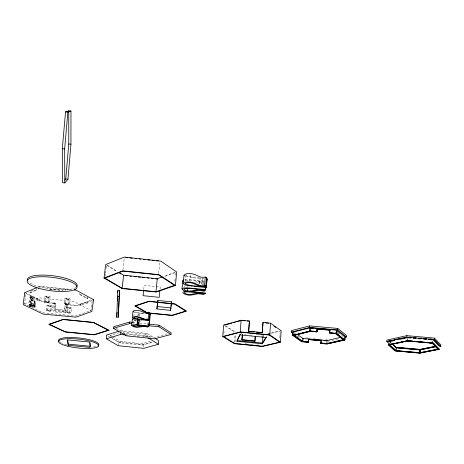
<?xml version="1.0" encoding="UTF-8"?>
<svg xmlns="http://www.w3.org/2000/svg" width="464" height="464" viewBox="0 0 464 464"><rect width="100%" height="100%" fill="white"/><g stroke="black" fill="none" stroke-linecap="round" stroke-linejoin="round"><path stroke-width="0.35" stroke-dasharray="2.32 1.74" d="M143.753 347.13L143.77 344.688L152.83 342.113M147.401 337.079L145.017 335.571L145.029 334.074L122.513 331.69M147.262 337.224L147.279 333.419L120.768 330.612M186.29 274.804L185.942 275.494L186.296 275.836L188.088 276.451L200.958 278.04M432.094 341.956L432.1 340.738M432.767 342.426L432.773 341.208M110.855 337.293L120.321 342.867L142.094 345.135L142.1 343.685L151.096 341.11M407.375 340.176L407.386 338.958M407.612 339.787L407.63 338.569M118.245 345.703L118.291 342.032L111.43 337.995M120.321 342.867L120.338 341.411L112.653 336.864M110.27 336.452L110.287 335.466L119.115 332.74M279.827 337.804L280.14 332.827M262.908 336.406L263.007 335.014M263.239 336.632L263.337 335.234M338.279 333.558L338.366 332.259M234.471 342.264L235.062 334.544M235.004 342.084L235.59 334.399M137.976 316.239L138.168 313.815L138.997 313.89M139.565 316.025L139.734 313.948L139.484 316.019M223.88 333.686L224.164 330.119M199.659 283.893L200.216 277.6M201.654 284.513L201.898 281.758L199.213 281.48L194.787 282.089M202.321 284.879L202.867 278.586M203.331 285.087L203.51 283.028L202.936 282.779A8.92 2.558 5.1 0 0 202.275 282.524L199.816 282.048L196.614 282.466M198.969 284.235L199.213 281.48M189.77 281.143L190.408 274.091M185.362 281.468L185.942 275.146M187.85 286.949L188.042 284.896M184.057 287.117L184.185 285.743M174.87 281.12L175.143 278.307M175.415 275.5L175.752 271.985L163.873 276.318M158.653 273.418L159.9 261.157M160.045 289.113L160.254 287.059L156.055 286.624M147.221 325.003L147.569 321.61M126.388 335.826L126.55 334.3L154.68 337.287L168.403 333.639M143.73 289.513L144.165 285.401L155.359 286.555M133.87 316.373L134.316 312.191M133.284 323.536L133.731 319.354M122.943 269.752L124.259 258.077M137.93 315.909L138.168 313.815M105.247 276.016L105.496 273.899M105.577 273.192L105.827 271.075M106.163 268.25L106.494 265.425M31.732 307.394L43.077 312.835L75.446 316.025L90.961 310.549L92.208 300.347M87.528 298.775L87.725 297.163L86.461 297.772L79.344 293.909L79.524 294.437L87.528 298.775L86.461 297.772M87.853 302.864L88.05 301.269L80.452 304.378L80.69 305.486L87.853 302.864L86.814 302.035M79.524 294.437L79.657 293.352M80.69 305.486L80.887 303.914L80.452 304.378M67.831 304.552L67.135 309.964A3.329 3.155 -10.2 0 1 63.429 312.782L55.5 311.994A3.335 3.155 -11 0 1 52.612 308.514L53.331 303.091L54.503 302.893L55.808 303.34L55.088 308.763A0.835 0.789 -11 0 0 55.808 309.627L63.736 310.422A0.829 0.789 -10.2 0 0 64.658 309.72L65.308 303.978L76.78 305.416L92.237 299.727M66.984 312.353L67.599 307.58M68.37 303.897L68.997 298.99M69.652 304.094A2.685 0.679 6.8 0 0 65.818 303.009A2.685 0.679 6.8 0 0 65.505 304.158A2.685 0.679 6.8 0 0 69.652 304.094L70.279 299.193A2.68 0.69 6.8 0 0 66.451 298.097A2.68 0.69 6.8 0 0 66.137 299.263A2.68 0.69 6.8 0 0 70.279 299.193M69.652 312.62L70.261 307.847M70.899 312.811A2.604 0.638 6.6 0 0 67.181 311.779A2.604 0.638 6.6 0 0 66.874 312.858A2.604 0.638 6.6 0 0 70.899 312.811L71.508 308.044A2.598 0.65 6.7 0 0 67.796 307A2.598 0.65 6.7 0 0 67.489 308.096A2.598 0.65 6.7 0 0 71.508 308.044M65.557 290.336L65.702 289.24L64.763 290.215L50.883 288.799L49.851 289.292L50.077 287.645L50.883 288.799M64.328 303.415L64.966 298.509M65.308 303.978L64.606 309.401A0.835 0.789 -10.2 0 1 63.678 310.109L55.75 309.314A0.835 0.789 -10.9 0 1 55.025 308.444L55.744 303.015M65.615 303.618L66.248 298.712M66.543 304.106L65.847 309.523A2.082 1.978 -10.2 0 1 63.527 311.286L55.593 310.497A2.088 1.978 -10.9 0 1 53.783 308.316L54.503 302.893M65.737 312.162L66.642 304.744L65.36 304.303M50.298 310.689L50.936 305.909M51.556 310.88A2.616 0.638 6.9 0 0 47.775 309.842A2.616 0.638 6.9 0 0 47.548 310.932A2.616 0.638 6.9 0 0 51.556 310.88L52.188 306.107A2.61 0.65 6.9 0 0 48.418 305.057A2.61 0.65 6.9 0 0 48.186 306.165A2.61 0.65 6.9 0 0 52.188 306.107M55.808 303.34L54.63 303.537L53.911 308.954A2.082 1.972 -11 0 0 55.715 311.124L63.632 311.918A2.076 1.972 -10.2 0 0 65.946 310.155M45.64 301.606L46.301 296.693M46.365 310.225L47.009 305.451M48.401 301.884L49.062 296.972M47.618 310.422L48.262 305.643M49.694 302.087A2.703 0.679 7 0 0 45.791 300.997A2.703 0.679 7 0 0 45.565 302.151A2.703 0.679 7 0 0 49.694 302.087L50.356 297.175A2.697 0.69 7.1 0 0 46.458 296.073A2.697 0.69 7.1 0 0 46.232 297.25A2.697 0.69 7.1 0 0 50.356 297.175M44.341 301.409L45.008 296.49M34.928 301.327L34.643 303.357L29.157 302.806L30.009 296.716L31.21 296.838L34.928 301.327L35.745 304.459L35.467 306.466M36.499 290.064L36.726 288.428L37.01 289.6L36.499 290.064L29.69 292.917L29.847 291.839M39.283 301.322L39.504 299.744L39.283 301.322L30.833 297.111L31.059 295.51L32.12 296.508L39.626 300.266M31.274 297.064L30.931 297.03L30.073 303.12L33.843 303.497L34.127 301.467L34.986 301.548L31.21 296.838M31.053 297.499L32.335 297.627L32.816 299.425L31.32 300.91L30.827 299.118L30.931 297.03M30.415 303.247L30.885 299.895L30.009 296.716M31.32 300.91L31.546 299.297L32.816 299.425M31.105 303.781L31.546 299.297M32.764 299.831L32.335 297.627M29.128 306.136L24.493 303.862L26.036 292.97M24.493 303.862L39.539 297.876L73.463 301.316L90.973 310.52M30.827 299.118L32.277 298.033M29.69 292.917L37.01 289.6M30.833 297.111L32.12 296.508M38.21 287.013L39.539 286.456A1.757 0.464 7.3 0 1 40.989 286.369L71.038 289.437M33.014 289.994L29.922 291.299L30.955 292.14M39.382 287.309L41.076 286.729L70.522 289.733M91.994 300.498L77.923 305.672A1.653 0.418 6.6 0 1 76.531 305.741L66.642 304.744M164.865 276.451L175.346 272.635M142.094 345.135L152.47 342.183M267.838 333.802L279.583 330.867M268.134 334.034L270.193 333.523M270.877 333.349L281.167 330.786M327.949 341.295L338.9 338.732M141.572 320.728L140.035 321.007A9.048 2.25 5.8 0 1 139.78 321.042M185.02 279.647L190.634 279.693L204.172 281.091M306.037 337.879L308.867 338.128M313.125 338.505L315.247 338.691M319.499 339.062L322.335 339.312M325.879 339.625L327.3 339.747M144.785 313.78L145.603 313.861M143.799 313.687L141.085 313.42M143.208 313.27L137.222 312.579L134.566 311.837M239.267 343.209L240.706 343.348M245.027 343.772L246.465 343.917M250.78 344.34L252.938 344.549M257.259 344.978L258.697 345.117M31.668 299.756L35.687 304.239L34.841 304.152L34.127 301.467M30.885 299.895L32.068 300.017L35.745 304.459M53.331 303.091L44.329 302.157L26.112 293.033M54.63 303.537L44.701 302.54A1.67 0.418 7.1 0 1 43.222 302.18L26.309 293.718M30.427 303.769L31.796 303.908M240.48 332.961L241.79 333.094M256.047 334.509L259.359 334.84M244.487 334.538L245.891 334.677M250.119 335.101L251.523 335.24M261.383 336.214L263.494 336.429M204.056 278.881L194.561 277.919M49.851 289.292L62.646 290.597M118.291 342.032L143.77 344.688M140.801 313.391L133.992 312.226M122.496 333.193L145.017 335.571M127.177 335.101L128.609 335.257M137.216 336.162L139.368 336.388M142.958 336.765L145.11 336.992M120.338 341.411L142.1 343.685M204.119 281.636L188.761 280.128L185.31 280.343L184.805 280.598L184.788 281.335M132.594 322.335L136.178 322.724M139.768 323.112L147.656 323.965M193.244 277.774L192.543 277.692M192.195 277.652L185.02 276.155M136.288 321.024L133.412 320.235M136.074 320.636L134.537 320.148A5.232 1.299 5.7 0 1 133.876 319.725L133.771 319.592M201.898 281.758L203.76 282.396M116.093 328.193L125.935 333.941M107.689 335.797L110.809 337.63M110.287 335.466L112.062 336.516M107.184 265.095L117.525 271.469M106.859 265.449L116.534 271.405M145.029 334.074L150.388 337.473M147.279 333.419L153.723 337.531M224.878 325.809L235.225 332.439M225.742 325.879L235.753 332.299M297.035 336.122L299.872 338.128M294.988 332.781L296.125 333.587M293.944 333.1L294.495 333.494M298.329 336.255L298.874 336.649M338.378 332.705L343.395 336.702M390.317 342.299L391.314 343.198M389.928 342.734L390.763 343.493M390.114 342.096L391.639 343.488M55.025 308.647L55.088 308.966M294.095 332.897L294.112 333.448M75.91 287.431A25.079 6.757 7.2 0 1 51.881 289.258A25.079 6.757 7.2 0 1 28.449 281.648M97.492 345.947A20.19 4.449 6.2 0 1 96.692 346.272M95.694 346.562A20.19 4.449 6.2 0 1 91.681 347.171M66.741 344.769A20.19 4.449 6.2 0 1 62.437 343.348M61.335 342.855A20.19 4.449 6.2 0 1 59.705 341.887M67.413 312.626A1.346 0.331 6.6 0 0 69.623 312.701A1.346 0.331 6.6 0 0 67.93 312.127A1.346 0.331 6.6 0 0 67.413 312.626M68.022 307.864A1.34 0.336 6.7 0 0 70.232 307.934A1.34 0.336 6.7 0 0 68.539 307.348A1.34 0.336 6.7 0 0 68.022 307.864M66.056 303.914A1.386 0.348 6.8 0 0 68.336 303.984A1.386 0.348 6.8 0 0 66.584 303.375A1.386 0.348 6.8 0 0 66.056 303.914M66.688 299.007A1.386 0.354 6.8 0 0 68.962 299.077A1.386 0.354 6.8 0 0 67.216 298.462A1.386 0.354 6.8 0 0 66.688 299.007M48.065 310.7A1.351 0.331 6.9 0 0 50.274 310.77A1.351 0.331 6.9 0 0 48.54 310.19A1.351 0.331 6.9 0 0 48.065 310.7M48.708 305.927A1.346 0.336 6.9 0 0 50.912 305.996A1.346 0.336 6.9 0 0 49.184 305.411A1.346 0.336 6.9 0 0 48.708 305.927M46.098 301.902A1.392 0.354 7 0 0 48.372 301.977A1.392 0.354 7 0 0 46.586 301.362A1.392 0.354 7 0 0 46.098 301.902M46.76 296.995A1.392 0.354 7.1 0 0 49.033 297.064A1.392 0.354 7.1 0 0 47.253 296.444A1.392 0.354 7.1 0 0 46.76 296.995"/><path stroke-width="0.7" d="M70.94 144.171L70.969 110.995L68.736 110.832L65.552 111.888L62.304 148.776L62.489 182.735L64.786 182.886L67.964 179.214L70.94 144.171L68.759 144.02L68.736 110.832M118.72 331.244L106.442 335.066L106.372 338.813L118.245 345.703L143.747 348.354L158.398 344.253L158.41 340.524L155.481 338.656M439.402 346.631L440.794 346.353L440.8 344.851L434.426 338.111L406.858 335.658L386.843 340.077L386.814 341.585L388.391 342.989M440.794 346.353L434.42 339.642L434.426 338.111M183.964 279.844L182.781 280.65L181.992 288.968C183.883 291.96 188.523 291.775 191.713 291.531A12.348 3.48 5.2 0 0 192.148 291.467L198.296 290.325L201.55 290.766A8.944 2.5 5 0 1 202.217 291.015L204.288 291.067L204.409 289.693M419.845 352.681L437.819 349.073L432.088 343.174L407.595 341.005L389.76 344.845L396.268 350.622L419.845 352.681L419.874 349.746L435.754 346.509M389.064 342.995L389.029 344.827L395.647 350.801L419.949 352.965L419.984 349.38L435.157 346.318M388.907 343.575L388.884 344.769L395.641 350.749L420.059 352.884L420.088 349.949L435.934 346.724M106.372 338.813L120.715 334.422L120.75 331.882M386.814 341.585L406.841 337.195L406.858 335.658M396.268 350.622L396.314 347.681L392.312 344.097M116.713 317.144L117.781 290.557L119.48 290.673L118.291 317.248L116.713 317.144L117.137 312.284M117.508 300.37L117.624 296.165M117.723 292.662L117.781 290.557M133.406 311.953C132.513 309.297 139.177 310.515 140.754 311.054A9.274 2.361 5.8 0 1 141.056 311.158L142.999 311.97M345.054 337.287L346.422 336.968L346.469 335.455L337.751 328.425L309.621 325.914L291.433 330.583L291.357 332.102L293.062 333.309M118.291 317.248L119.48 290.673M320.914 343.261L327.033 343.807L344.085 339.903L336.11 333.413L336.133 332.833M344.74 340.071L345.077 336.794L336.69 330.165L310.172 327.793L292.767 332.178L292.68 335.402L301.594 341.713L308.467 342.362L308.891 339.126L321.181 340.338L320.746 343.459L326.859 344.004L344.891 340.025L345.048 336.76M346.422 336.968L337.699 329.968L337.751 328.425M344.085 339.903L336.145 333.523L336.214 331.621M344.949 339.88L336.336 333.314L336.446 330.136M337.003 333.488L337.113 330.31M330.008 329.852L329.539 333.019L330.008 329.852L316.471 328.564M321.047 343.006L326.871 343.517L326.981 340.564L340.657 337.345M327.033 343.807L344.091 339.787M291.357 332.102L309.552 327.462L309.621 325.914M292.68 335.402L309.656 331.018L309.79 327.851M293.544 334.712L293.521 335.275L310.294 331.11L310.317 330.536M317.225 328.558L317.069 331.574L310.509 330.977L310.648 327.81M308.74 341.933L302.824 341.411L302.957 338.453L297.267 334.399M302.087 341.794L302.139 340.576M308.624 342.165L302.244 341.504L308.63 342.072M149.46 320.543L148.851 326.32C144.617 326.778 136.41 323.594 133.22 325.827A5.243 1.27 5.6 0 0 133.881 326.244L135.424 326.726A2.047 0.493 5.7 0 0 136.938 326.876L143.695 326.024L148.068 326.917L146.56 326.871A6.583 1.589 5.6 0 0 146.05 326.702L143.637 326.401L139.339 327.103A9.065 2.204 5.7 0 1 139.032 327.137C136.613 327.259 133.325 327.375 131.683 325.38L132.391 319.133L135.697 318.588M292.83 335.194L292.981 332.085M320.746 343.459L321.181 340.338M302.824 341.411L294.28 335.391L310.486 331.331L316.744 331.888L316.86 329.701M316.999 329.695L316.9 331.789L310.341 331.197L293.515 335.362M308.467 342.362L308.554 340.733M250.067 331.545L248.64 331.406L249.475 321.071L241.118 320.23L223.66 325.032L222.743 336.51L234.366 343.667L262.578 346.434L280.453 342.212L281.167 330.786L270.535 323.193L263.013 322.434L262.206 332.758L260.78 332.613M175.421 285.43L176.691 272.032L160.677 261.052L124.352 257.091L105.635 264.573L104.064 278.104L122.131 288.544L156.38 292.03L175.415 285.447L159.036 274.665L122.798 270.843L104.035 278.006M280.453 342.212L269.77 334.88L270.535 323.193M265.959 337.282L262.433 343.029L237.023 340.524L236.965 341.284L262.38 343.789L262.862 337.102M262.38 343.789L266.261 337.479L266.313 336.707M338.181 335.043L338.221 334.486M262.206 332.758L263.013 322.434M242.347 334.503L241.947 339.88L254.91 341.162L255.241 336.458M254.91 341.162L255.345 336.278M182.77 280.72L183.042 281.399M191.267 286.004C188.738 285.314 184.834 285.894 183.216 283.533L183.993 275.106C186.714 272.525 191.47 273.458 194.787 274.508A12.464 3.468 5.2 0 1 195.17 274.659L197.449 275.744M183.993 275.14L184.428 275.813M248.64 331.406L249.325 321.946M241.947 339.88L242.394 334.996M222.743 336.51L240.236 331.946L241.118 320.23M236.965 341.284L240.259 334.121M137.077 324.91L137.466 324.945L137.077 324.922L137.53 319.4M137.779 318.664C137.35 319.992 132.762 318.693 132.292 317.672L132.971 311.419M148.898 325.983L138.608 324.951L138.875 321.848M138.956 320.827L139.148 319.481M138.632 324.91L137.721 324.875L138.608 324.951L139.316 319.145M64.821 180.113L65.755 179.069L68.759 144.02M205.245 277.049L206.538 277.542L205.813 285.946L204.514 285.464L205.245 277.049L204.537 277.165A9.193 2.581 5 0 1 203.748 277.269L200.976 277.17L197.896 275.964M204.288 291.067C197.867 286.967 190.107 293.979 184.017 289.571L184.034 288.852C191.069 287.471 198.435 289.942 205.546 290.128L205.888 287.541L193.621 286.271M205.906 287.512L206.231 287.547L206.59 283.365M206.706 281.967L207.124 278.667L206.231 287.547M64.786 182.886L64.658 148.938L67.872 112.056L70.969 110.995M205.546 290.128L205.726 288.063M132.594 322.335L129.723 322.028L113.634 326.755L113.46 328.309L126.388 335.826L154.529 338.807L171.001 334.463L171.146 332.914L159.135 325.2L148.376 324.04M187.473 291.05L187.723 288.312M171.001 334.463L158.984 326.784L159.135 325.2M170.572 310.341L171.674 301.844L157.888 300.44L156.873 308.96L170.572 310.341L170.764 308.322M170.961 306.304L171.158 304.285M156.873 308.96L157.888 300.44M159.906 290.487L159.216 297.337L143.074 295.684L143.585 290.882M142.338 318.246L144.925 319.157L147.018 319.249A6.832 1.711 5.6 0 0 147.604 319.18L148.103 319.104L148.753 312.835L149.773 313.177L149.124 319.441L144.513 319.464L137.901 317.19A2.111 0.528 5.7 0 0 136.329 317.034L134.67 317.219A5.394 1.346 5.7 0 0 133.928 317.521L134.079 318.217L135.981 318.739L149.733 320.212L149.681 320.56L141.097 319.731M148.851 326.32L149.478 320.201M149.681 320.56L150.371 313.966L150.324 314.319L149.594 314.25M155.945 291.763L174.464 285.331L158.508 274.862L122.786 271.127L104.992 278.133L122.142 288.289L155.945 291.763L157.273 278.719L161.895 277.037M113.46 328.309L129.555 323.611L129.723 322.028M122.142 288.289L123.61 275.216L118.743 272.217M137.077 324.922L137.849 319.325M93.548 299.808L91.86 311.431L75.922 317.161L43.048 314.07L23.623 304.813L23.212 303.734L24.76 292.836M68.289 345.303L67.35 339.886L89.726 342.055L90.178 347.414L68.289 345.303L67.732 340.083M132.35 319.249L132.518 319.65M131.683 325.38L133.11 324.771L137.019 324.817M29.864 306.53L30.821 305.184L34.226 305.527L34.962 307.04L29.864 306.53L29.336 304.68L30.369 304.175M31.013 304.454L30.827 305.793L30.45 304.454M181.992 288.968L183.454 288.051L187.23 287.837L205.709 289.611M183.216 283.533C185.971 281.01 190.692 281.95 194.027 282.97A12.499 3.376 5.2 0 1 194.41 283.115L196.701 284.177M132.298 317.643C134.357 315.932 137.669 316.709 140.087 317.347A9.292 2.308 5.8 0 1 140.389 317.451L142.274 318.217M171.413 303.067L171.674 301.844M237.348 339.886L239.934 334.759M249.475 321.071L247.219 321.053M308.891 339.126L308.624 339.462L320.885 340.692M316.744 331.888L317.069 331.574M36.882 287.576L24.923 292.633A1.723 0.441 7.4 0 0 25.056 293.091M224.564 325.119L232.006 323.077M233.363 322.706L235.393 322.149M236.744 321.778L240.804 320.659M309.656 331.018L310.509 330.977M326.871 343.517L343.296 339.706L335.484 333.546L329.539 333.019M388.942 341.777L394.412 340.576M399.881 339.381L407.404 337.734M389.603 340.75L388.223 341.086L388.664 341.585M394.168 339.758L395.316 339.509M396.471 339.259L397.625 339.01M398.779 338.755L399.939 338.505M401.099 338.25L402.265 338.001M404.602 337.49L405.78 337.235M389.099 341.162L406.899 337.299M388.884 344.769L407.363 340.785L432.761 343.035L438.683 349.148L420.059 352.884M389.029 344.827L407.537 340.878L432.808 343.163L438.59 349.264L419.949 352.965M439.205 345.784L439.489 345.616L433.712 339.404M435.661 346.498L420.14 349.583L395.479 347.403M148.753 312.835L148.254 312.916A6.821 1.752 5.7 0 1 147.697 312.98L147.239 313.014L172.359 315.491L186.598 311.129L175.044 303.926L149.008 301.24L134.699 305.857L146.641 312.811C147.772 313.403 144.292 312.753 143.063 311.994M204.514 285.464L203.812 285.58A9.216 2.511 5 0 1 203.017 285.673L200.239 285.58L197.148 284.397M149.773 313.177L146.119 313.351M205.337 277.658L206.538 277.542M205.813 285.946C198.546 288.782 192.038 279.624 185.165 283.574L185.165 283.916C191.702 286.723 199.468 285.708 206.405 287.048M138.133 320.775L137.588 320.786A2.042 0.505 5.7 0 1 137.054 320.769M157.551 279.003L155.84 278.835M137.599 319.4L138.231 319.406M188.198 291.328C176.349 291.038 187.178 296.571 192.026 294.878A12.052 3.358 5.2 0 0 192.45 294.82L198.453 293.718L201.625 294.147A8.729 2.413 5 0 1 202.275 294.391L204.299 294.443C198.209 290.708 191.423 296.496 185.298 293.602A6.966 1.937 5.1 0 1 184.515 292.981L184.411 292.436L185.026 292.047L187.647 291.839L205.529 293.538L205.691 293.039L190.391 291.462M65.755 179.069L67.964 179.214M137.234 319.006L137.924 319.052M62.304 148.776L64.658 148.938M117.264 296.496L118.958 296.612M65.552 111.888L67.872 112.056M138.91 319.464L138.313 319.418M309.552 327.462L337.699 329.968M310.422 328.042L313.212 328.286M315.996 328.535L326.447 329.463M315.613 328.709L329.881 329.974M406.841 337.195L434.42 339.642M408.111 337.798L410.93 338.047M413.041 338.239L415.86 338.488M417.977 338.674L420.796 338.929M423.615 339.178L426.433 339.428M428.55 339.613L431.369 339.868M310.294 331.11L316.895 331.696M302.957 338.453L326.981 340.564M302.743 338.795L303.775 338.888M308.427 339.3L320.798 340.396M323.889 340.675L325.432 340.808M308.804 339.613L321.569 340.733M396.314 347.681L419.874 349.746M395.688 347.814L420.088 349.949M320.92 343.157L327.039 343.702M310.48 328.025L313.478 328.297M409.416 337.09L410.994 337.229M414.688 337.566L415.744 337.664M420.483 338.094L421.532 338.186M425.215 338.523L426.793 338.662M429.948 338.952L431.52 339.091M408.308 337.218L411.191 337.479M413.354 337.676L416.243 337.937M418.406 338.134L421.289 338.395M423.452 338.592L426.341 338.853M428.504 339.051L432.112 339.375M329.869 332.729L336.336 333.314M329.695 332.833L336.145 333.523M419.984 349.38L395.705 347.211L392.15 343.952M68.434 344.16L90.318 346.272M240.201 334.898L266.261 337.479M242.04 339.706L255.014 340.982M242.196 320.549L245.067 320.839M265.721 322.915L268.552 323.199M317.695 329.057L329.666 330.252M29.336 304.68L34.469 305.196L34.962 307.04M30.763 305.585L34.168 305.927L33.913 304.987M248.739 331.215L262.317 332.566M251.494 331.69L254.353 331.975M256.493 332.189L259.353 332.473M240.236 331.946L269.77 334.88M157.273 306.547L171.083 307.945M317.051 328.773L326.436 329.724M123.61 275.216L157.273 278.719M125.709 275.697L127.113 275.848M129.926 276.138L131.329 276.283M134.137 276.579L136.242 276.793M138.342 277.014L140.447 277.234M142.547 277.455L144.652 277.669M147.448 277.959L148.851 278.11M151.647 278.4L153.045 278.545M125.761 257.537L127.896 257.764M130.03 257.99L132.159 258.216M135.007 258.518L136.428 258.668M139.275 258.97L140.696 259.121M143.538 259.422L144.965 259.573M147.807 259.875L149.942 260.101M152.076 260.327L154.21 260.553M156.345 260.78L158.473 261.006M206.625 279.148L206.95 279.183M120.715 334.422L125.738 334.95M129.555 323.611L131.706 323.843M148.938 325.705L158.984 326.784M123.598 275.477L123.285 275.436M192.49 286.149L191.615 286.044M74.658 290.157L74.965 290.22M148.103 319.104L149.124 319.441M119.689 273.342L120.733 273.986M148.434 337.96L158.398 344.253M293.521 335.275L302.238 341.597M273.975 326.204L275.691 327.427M33.791 304.517L34.469 305.196M433.312 339.955L438.602 345.622M34.203 304.831L34.562 306.165M90.033 342.908L90.26 345.599M294.159 334.741L294.17 335.112M27.678 280.616A25.079 6.757 7.2 0 1 52.751 275.744A25.079 6.757 7.2 0 1 76.792 286.601M74.617 289.803A1.74 0.464 6.8 0 1 76.142 290.191L93.31 299.558A1.688 0.441 6.5 0 1 93.334 300.005M59.177 341.423A20.19 4.449 6.2 0 1 79.089 337.983A20.19 4.449 6.2 0 1 98.095 345.593M439.483 349.293L419.705 353.15L395.015 350.929L388.136 344.769L407.781 340.675L433.486 343.024L439.483 349.282M109.04 330.246L94.424 334.828L65.378 332.015L48.743 324.319L63.156 319.36L93.629 322.399L109.034 330.258M63.191 319.557L49.555 324.388L65.343 331.83L94.018 334.631L108.234 330.159L93.229 322.532L63.191 319.557M148.973 301.472L135.581 305.962L147.39 312.777L171.976 315.259L185.722 311.054L174.551 304.088L148.973 301.472M240.654 332.166L223.613 336.58L234.819 343.528L262.195 346.231L279.583 342.142L269.271 335.031L240.654 332.166M137.501 324.852L137.564 324.858M38.773 288.289A25.097 6.722 7.2 0 0 76.983 287.303A25.097 6.722 7.2 0 0 40.519 276.77A25.097 6.722 7.2 0 0 38.773 288.289M67.205 346.069A20.201 4.431 6.2 0 0 98.612 345.987A20.201 4.431 6.2 0 0 69.942 338.656A20.201 4.431 6.2 0 0 67.205 346.069"/></g></svg>
